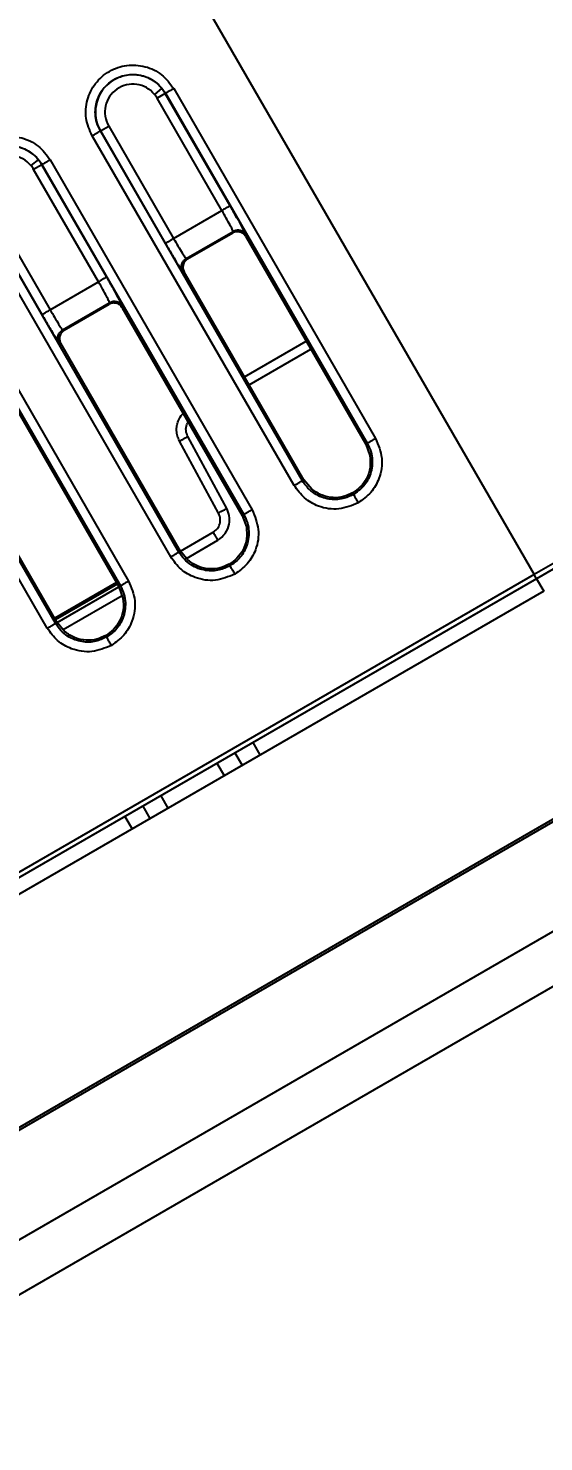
# Model space of a CAD drawing. Header units: millimetres. Extents: x 3916 to 10869, y 6515 to 11511.
# Drawn here: x 7037.34 to 7048.19, y 10246.83 to 10276.57 of the extents above; entities that cross this region are included whole.
import ezdxf

# ---------------------------------------------------------------- set-up
doc = ezdxf.new("R2010")
doc.units = ezdxf.units.MM
doc.header["$LTSCALE"] = 50
doc.header["$PDSIZE"] = -1
doc.layers.add('dim', color=4, linetype='Continuous', lineweight=18)
doc.styles.add('SLDTEXTSTYLE0', font='GULIM.TTC')
doc.dimstyles.new('ISO-25', dxfattribs={"dimtxt": 2.5, "dimasz": 2.5, "dimexe": 1.25, "dimexo": 0.625, "dimtad": 1, "dimtxsty": 'SLDTEXTSTYLE0', "dimcen": 2.5, "dimadec": 0, "dimazin": 0, "dimtfac": 1, "dimtmove": 0, "dimatfit": 3, "dimfxl": 0, "dimarcsym": 0})

# ---------------------------------------------------------------- blocks, each defined once
blk = doc.blocks.new('*D25')
at = {"layer": 'Defpoints', "color": 0}
for p in [(7076.309, 10374.327), (7037.279, 8872.803), (6982.133, 8777.288), (6894.787, 8441.677), (7076.309, 7240.741)]:
    blk.add_point(p, dxfattribs=at)
at = {"layer": 'dim', "color": 0, "lineweight": -2, "ltscale": 2}
blk.add_line((6975.883, 8766.463), (6798.441, 8459.124), dxfattribs=at)
blk.add_arc((7076.309, 8940.406), 530.736, 245.39976, 264.60024, dxfattribs=at)
at = {"layer": 'dim', "color": 0}
for points in [[(6859.194, 8465.247), (6851.55, 8450.437), (6810.941, 8480.775)], [(7025.972, 8403.701), (7026.757, 8420.349), (7076.309, 8409.669)]]:
    blk.add_solid(points, dxfattribs=at)
at = {"layer": 'dim', "color": 0, "insert": (6949.006, 8465.304), "char_height": 50, "attachment_point": 5, "rotation": 345, "style": 'SLDTEXTSTYLE0'}
blk.add_mtext('30%%d', dxfattribs=at)
blk = doc.blocks.new('*D36')
at = {"layer": 'Defpoints', "color": 0}
for p in [(6767.678, 10266.529), (7009.706, 10266.529), (7076.309, 9545.787)]:
    blk.add_point(p, dxfattribs=at)
at = {"layer": 'dim', "color": 0, "lineweight": -2, "ltscale": 2}
for p, q in [((6997.206, 10266.529), (6742.678, 10266.529)), ((6767.678, 9595.787), (6767.678, 10216.529)), ((7063.809, 9545.787), (6742.678, 9545.787))]:
    blk.add_line(p, q, dxfattribs=at)
at = {"layer": 'dim', "color": 0}
for points in [[(6776.012, 10216.529), (6759.345, 10216.529), (6767.678, 10266.529)], [(6759.345, 9595.787), (6776.012, 9595.787), (6767.678, 9545.787)]]:
    blk.add_solid(points, dxfattribs=at)
at = {"layer": 'dim', "color": 0, "insert": (6725.428, 9906.158), "char_height": 50, "attachment_point": 5, "rotation": 90, "style": 'SLDTEXTSTYLE0'}
blk.add_mtext('720,74', dxfattribs=at)
blk = doc.blocks.new('*D38')
at = {"layer": 'Defpoints', "color": 0}
for p in [(6978.468, 10706.054), (7076.309, 10374.327), (6982.133, 10314.286), (7037.279, 10218.771), (7076.309, 7240.741)]:
    blk.add_point(p, dxfattribs=at)
at = {"layer": 'dim', "color": 0, "lineweight": -2, "ltscale": 2}
for p, q in [((7076.309, 10386.827), (7076.309, 10739.614)), ((6975.883, 10325.111), (6782.087, 10660.777))]:
    blk.add_line(p, q, dxfattribs=at)
blk.add_arc((7076.309, 10151.168), 563.445, 95.08608, 114.91392, dxfattribs=at)
at = {"layer": 'dim', "color": 0}
for points in [[(7026.728, 10704.07), (7025.989, 10720.72), (7076.309, 10714.614)], [(6835.112, 10669.575), (6842.797, 10654.786), (6794.587, 10639.126)]]:
    blk.add_solid(points, dxfattribs=at)
at = {"layer": 'dim', "color": 0, "insert": (6920.417, 10732.965), "char_height": 50, "attachment_point": 5, "rotation": 15, "style": 'SLDTEXTSTYLE0'}
blk.add_mtext('30%%d', dxfattribs=at)
blk = doc.blocks.new('*D39')
at = {"layer": 'Defpoints', "color": 0}
for p in [(7142.913, 10504.327), (7142.913, 10266.529), (7076.309, 9817.851)]:
    blk.add_point(p, dxfattribs=at)
at = {"layer": 'dim', "color": 0, "lineweight": -2, "ltscale": 2}
for p, q in [((7076.309, 9830.351), (7076.309, 10529.327)), ((7142.913, 10279.029), (7142.913, 10529.327)), ((7026.309, 10504.327), (6976.309, 10504.327)), ((7076.309, 10504.327), (7142.913, 10504.327)), ((7192.913, 10504.327), (7399.013, 10504.327))]:
    blk.add_line(p, q, dxfattribs=at)
at = {"layer": 'dim', "color": 0}
for points in [[(7026.309, 10495.994), (7026.309, 10512.66), (7076.309, 10504.327)], [(7192.913, 10512.66), (7192.913, 10495.994), (7142.913, 10504.327)]]:
    blk.add_solid(points, dxfattribs=at)
at = {"layer": 'dim', "color": 0, "insert": (7320.963, 10546.577), "char_height": 50, "attachment_point": 5, "style": 'SLDTEXTSTYLE0'}
blk.add_mtext('66,6', dxfattribs=at)
blk = doc.blocks.new('*D40')
at = {"layer": 'Defpoints', "color": 0}
for p in [(7076.309, 10504.327), (7009.706, 10266.529), (7076.309, 9776.781)]:
    blk.add_point(p, dxfattribs=at)
at = {"layer": 'dim', "color": 0, "lineweight": -2, "ltscale": 2}
for p, q in [((7009.706, 10279.029), (7009.706, 10529.327)), ((7076.309, 9789.281), (7076.309, 10529.327)), ((7009.706, 10504.327), (6728.333, 10504.327)), ((6959.706, 10504.327), (6909.706, 10504.327)), ((7009.706, 10504.327), (7076.309, 10504.327)), ((7126.309, 10504.327), (7176.309, 10504.327))]:
    blk.add_line(p, q, dxfattribs=at)
at = {"layer": 'dim', "color": 0}
for points in [[(6959.706, 10495.994), (6959.706, 10512.66), (7009.706, 10504.327)], [(7126.309, 10512.66), (7126.309, 10495.994), (7076.309, 10504.327)]]:
    blk.add_solid(points, dxfattribs=at)
at = {"layer": 'dim', "color": 0, "insert": (6806.383, 10546.577), "char_height": 50, "attachment_point": 5, "style": 'SLDTEXTSTYLE0'}
blk.add_mtext('66,6', dxfattribs=at)

msp = doc.modelspace()

# ---------------------------------------------------------------- linework, layer by layer
at = {"color": 7, "linetype": 'Continuous', "lineweight": 25}
for p, q in [((7038.785, 10281.008), (7047.986, 10265.072)), ((7040.147, 10275.304), (7039.992, 10275.177)), ((7040.397, 10275.297), (7044.645, 10267.935)), ((7040.221, 10275.197), (7040.047, 10275.097)), ((7041.413, 10272.733), (7040.047, 10275.097)), ((7040.221, 10275.197), (7040.223, 10275.199)), ((7041.586, 10272.833), (7040.221, 10275.197)), ((7040.223, 10275.199), (7044.471, 10267.836)), ((7038.856, 10274.409), (7038.854, 10274.408)), ((7043.105, 10267.048), (7038.854, 10274.408)), ((7038.856, 10274.409), (7039.029, 10274.509)), ((7038.856, 10274.409), (7040.221, 10272.045)), ((7039.029, 10274.509), (7040.394, 10272.145)), ((7042.933, 10266.946), (7038.681, 10274.306)), ((7037.549, 10273.804), (7037.394, 10273.677)), ((7037.799, 10273.797), (7042.047, 10266.435)), ((7037.623, 10273.697), (7037.449, 10273.597)), ((7038.814, 10271.233), (7037.449, 10273.597)), ((7037.623, 10273.697), (7037.625, 10273.699)), ((7038.988, 10271.333), (7037.623, 10273.697)), ((7037.625, 10273.699), (7041.873, 10266.336)), ((7040.507, 10265.548), (7036.255, 10272.908)), ((7036.258, 10272.909), (7037.623, 10270.545)), ((7036.431, 10273.009), (7037.796, 10270.645)), ((7040.335, 10265.446), (7036.083, 10272.806)), ((7040.394, 10272.145), (7041.413, 10272.733)), ((7035.201, 10272.297), (7039.449, 10264.935)), ((7040.66, 10271.721), (7041.647, 10272.291)), ((7040.69, 10271.713), (7041.639, 10272.26)), ((7041.639, 10272.26), (7041.647, 10272.291)), ((7035.027, 10272.199), (7039.275, 10264.836)), ((7041.912, 10272.187), (7041.92, 10272.218)), ((7041.912, 10272.187), (7044.438, 10267.817)), ((7040.66, 10271.721), (7040.69, 10271.713)), ((7037.909, 10264.048), (7033.657, 10271.408)), ((7040.586, 10271.448), (7040.617, 10271.44)), ((7043.139, 10267.067), (7040.617, 10271.44)), ((7037.737, 10263.946), (7033.485, 10271.306)), ((7037.796, 10270.645), (7038.814, 10271.233)), ((7038.062, 10270.221), (7039.049, 10270.791)), ((7038.092, 10270.213), (7039.041, 10270.76)), ((7039.041, 10270.76), (7039.049, 10270.791)), ((7039.314, 10270.687), (7039.322, 10270.718)), ((7039.314, 10270.687), (7041.84, 10266.317)), ((7038.062, 10270.221), (7038.092, 10270.213)), ((7037.988, 10269.948), (7038.019, 10269.94)), ((7040.541, 10265.567), (7038.019, 10269.94)), ((7041.89, 10269.233), (7043.187, 10269.981)), ((7041.987, 10269.064), (7043.284, 10269.813)), ((7036.716, 10269.187), (7039.242, 10264.817)), ((7037.943, 10264.067), (7035.421, 10268.44)), ((7041.341, 10266.366), (7040.519, 10267.879)), ((7041.514, 10266.466), (7040.692, 10267.979)), ((7044.438, 10267.817), (7044.471, 10267.836)), ((7044.438, 10267.817), (7044.526, 10267.579)), ((7043.105, 10267.048), (7043.139, 10267.067)), ((7043.301, 10266.872), (7043.139, 10267.067)), ((7044.163, 10266.792), (7044.183, 10266.759)), ((7050.789, 10266.692), (7047.985, 10265.073)), ((7050.817, 10266.592), (7048.035, 10264.986)), ((7041.84, 10266.317), (7041.873, 10266.336)), ((7041.84, 10266.317), (7041.928, 10266.079)), ((7040.541, 10265.567), (7041.227, 10265.963)), ((7040.667, 10265.415), (7041.324, 10265.795)), ((7040.507, 10265.548), (7040.541, 10265.567)), ((7040.703, 10265.372), (7040.541, 10265.567)), ((7041.565, 10265.292), (7041.585, 10265.259)), ((7047.986, 10265.072), (7022.002, 10250.071)), ((7048.035, 10264.986), (7022.054, 10249.986)), ((7039.192, 10264.904), (7037.893, 10264.154)), ((7039.212, 10264.869), (7037.913, 10264.119)), ((7037.943, 10264.067), (7039.242, 10264.817)), ((7039.242, 10264.817), (7039.275, 10264.836)), ((7039.242, 10264.817), (7039.33, 10264.579)), ((7048.035, 10264.986), (7047.986, 10265.072)), ((7048.035, 10264.986), (7048.185, 10264.727)), ((7048.185, 10264.727), (6992.132, 10232.364)), ((7038.069, 10263.915), (7039.31, 10264.632)), ((7037.909, 10264.048), (7037.943, 10264.067)), ((7038.105, 10263.872), (7037.943, 10264.067)), ((7038.967, 10263.792), (7038.986, 10263.759)), ((7054.461, 10263.385), (6989.657, 10225.97)), ((7058.559, 10262.287), (6988.559, 10221.872)), ((7055.461, 10261.653), (6990.657, 10224.238)), ((7042.063, 10261.539), (7042.213, 10261.279)), ((7041.686, 10261.321), (7041.836, 10261.061)), ((7050.31, 10261.046), (6994.257, 10228.683)), ((7041.308, 10261.103), (7041.458, 10260.843)), ((7040.126, 10260.42), (7040.276, 10260.16)), ((7039.748, 10260.202), (7039.898, 10259.942)), ((7039.371, 10259.984), (7039.521, 10259.724))]:
    msp.add_line(p, q, dxfattribs=at)
for centre, radius, start, end in [((7039.538, 10274.803), 0.788, 39.4177, 129.3434), ((7039.538, 10274.803), 0.788, 129.3434, 210), ((7039.538, 10274.803), 0.588, 39.4177, 210), ((7039.538, 10274.803), 0.788, 30, 39.4177), ((7039.538, 10274.803), 0.588, 30, 39.4177), ((7036.94, 10273.303), 0.788, 39.4177, 129.3434), ((7036.94, 10273.303), 0.588, 39.4177, 210), ((7036.94, 10273.303), 0.788, 30, 39.4177), ((7036.94, 10273.303), 0.588, 30, 39.4177)]:
    msp.add_arc(centre, radius, start, end, dxfattribs=at)
for points, knots in [([(7038.681, 10274.306), (7038.629, 10274.426), (7038.525, 10274.666), (7038.559, 10275.066), (7038.732, 10275.421), (7039.031, 10275.682), (7039.407, 10275.81), (7039.801, 10275.783), (7040.164, 10275.612), (7040.319, 10275.402), (7040.397, 10275.297)], [0, 0, 0, 0, 0.125054, 0.250045, 0.375039, 0.500033, 0.625026, 0.750018, 0.875009, 1, 1, 1, 1]), ([(7038.854, 10274.408), (7038.825, 10274.465), (7038.771, 10274.577), (7038.743, 10274.758), (7038.752, 10274.928), (7038.805, 10275.127), (7038.926, 10275.328), (7039.129, 10275.495), (7039.375, 10275.593), (7039.615, 10275.602), (7039.818, 10275.55), (7039.972, 10275.472), (7040.117, 10275.356), (7040.187, 10275.252), (7040.223, 10275.199)], [0, 0, 0, 0, 0.077175, 0.150034, 0.218572, 0.282785, 0.397749, 0.495555, 0.596373, 0.71381, 0.779074, 0.84853, 0.922174, 1, 1, 1, 1]), ([(7036.083, 10272.806), (7036.031, 10272.926), (7035.927, 10273.166), (7035.961, 10273.566), (7036.134, 10273.921), (7036.433, 10274.182), (7036.809, 10274.31), (7037.203, 10274.283), (7037.566, 10274.112), (7037.721, 10273.902), (7037.799, 10273.797)], [0, 0, 0, 0, 0.125054, 0.250045, 0.375039, 0.500033, 0.625026, 0.750018, 0.875009, 1, 1, 1, 1]), ([(7036.255, 10272.908), (7036.227, 10272.965), (7036.173, 10273.077), (7036.145, 10273.258), (7036.153, 10273.428), (7036.207, 10273.627), (7036.328, 10273.828), (7036.531, 10273.995), (7036.777, 10274.093), (7037.017, 10274.102), (7037.22, 10274.05), (7037.374, 10273.972), (7037.519, 10273.856), (7037.589, 10273.752), (7037.625, 10273.699)], [0, 0, 0, 0, 0.077175, 0.150034, 0.218572, 0.282785, 0.397749, 0.495555, 0.596373, 0.71381, 0.779074, 0.84853, 0.922174, 1, 1, 1, 1]), ([(7041.92, 10272.218), (7041.915, 10272.233), (7041.904, 10272.262), (7041.815, 10272.427), (7041.704, 10272.626), (7041.625, 10272.764), (7041.586, 10272.833)], [0, 0, 0, 0, 0.280479, 0.559642, 0.779739, 1, 1, 1, 1]), ([(7041.647, 10272.291), (7041.646, 10272.295), (7041.645, 10272.302), (7041.625, 10272.346), (7041.583, 10272.428), (7041.507, 10272.567), (7041.444, 10272.678), (7041.413, 10272.733)], [0, 0, 0, 0, 0.153117, 0.287763, 0.500818, 0.757068, 1, 1, 1, 1]), ([(7041.912, 10272.187), (7041.896, 10272.208), (7041.865, 10272.251), (7041.791, 10272.285), (7041.711, 10272.292), (7041.663, 10272.271), (7041.639, 10272.26)], [0, 0, 0, 0, 0.250995, 0.500158, 0.751744, 1, 1, 1, 1]), ([(7040.221, 10272.045), (7040.272, 10271.957), (7040.374, 10271.783), (7040.492, 10271.588), (7040.566, 10271.471), (7040.58, 10271.455), (7040.586, 10271.448)], [0, 0, 0, 0, 0.280483, 0.559647, 0.779743, 1, 1, 1, 1]), ([(7040.394, 10272.145), (7040.426, 10272.091), (7040.491, 10271.98), (7040.573, 10271.845), (7040.623, 10271.767), (7040.651, 10271.728), (7040.657, 10271.723), (7040.66, 10271.721)], [0, 0, 0, 0, 0.242913, 0.499187, 0.712206, 0.846859, 1, 1, 1, 1]), ([(7040.69, 10271.713), (7040.669, 10271.697), (7040.627, 10271.666), (7040.593, 10271.593), (7040.586, 10271.512), (7040.607, 10271.464), (7040.617, 10271.44)], [0, 0, 0, 0, 0.248257, 0.499844, 0.749006, 1, 1, 1, 1]), ([(7039.049, 10270.791), (7039.048, 10270.795), (7039.047, 10270.802), (7039.027, 10270.846), (7038.985, 10270.928), (7038.909, 10271.067), (7038.846, 10271.179), (7038.814, 10271.233)], [0, 0, 0, 0, 0.152536, 0.286985, 0.500797, 0.757323, 1, 1, 1, 1]), ([(7039.322, 10270.718), (7039.317, 10270.733), (7039.306, 10270.762), (7039.217, 10270.927), (7039.106, 10271.126), (7039.027, 10271.264), (7038.988, 10271.333)], [0, 0, 0, 0, 0.280479, 0.559642, 0.779739, 1, 1, 1, 1]), ([(7039.314, 10270.687), (7039.298, 10270.708), (7039.266, 10270.751), (7039.193, 10270.785), (7039.113, 10270.792), (7039.065, 10270.771), (7039.041, 10270.76)], [0, 0, 0, 0, 0.250995, 0.500158, 0.751744, 1, 1, 1, 1]), ([(7037.623, 10270.545), (7037.674, 10270.457), (7037.776, 10270.283), (7037.894, 10270.088), (7037.968, 10269.971), (7037.982, 10269.955), (7037.988, 10269.948)], [0, 0, 0, 0, 0.280483, 0.559648, 0.779743, 1, 1, 1, 1]), ([(7037.796, 10270.645), (7037.828, 10270.591), (7037.892, 10270.48), (7037.975, 10270.345), (7038.025, 10270.267), (7038.053, 10270.228), (7038.058, 10270.223), (7038.062, 10270.221)], [0, 0, 0, 0, 0.2426561, 0.4992033, 0.7129812, 0.8474384, 1, 1, 1, 1]), ([(7038.092, 10270.213), (7038.071, 10270.197), (7038.029, 10270.166), (7037.995, 10270.093), (7037.988, 10270.012), (7038.009, 10269.964), (7038.019, 10269.94)], [0, 0, 0, 0, 0.248257, 0.499844, 0.749006, 1, 1, 1, 1]), ([(7040.519, 10267.879), (7040.503, 10267.915), (7040.47, 10267.985), (7040.455, 10268.098), (7040.462, 10268.204), (7040.499, 10268.327), (7040.545, 10268.42), (7040.596, 10268.46), (7040.599, 10268.463)], [0, 0, 0, 0, 0.187899, 0.365847, 0.533835, 0.691858, 0.976822, 1, 1, 1, 1]), ([(7040.692, 10267.979), (7040.677, 10268.02), (7040.646, 10268.1), (7040.66, 10268.212), (7040.695, 10268.263), (7040.705, 10268.279)], [0, 0, 0, 0, 0.410291, 0.818052, 1, 1, 1, 1]), ([(7044.471, 10267.836), (7044.499, 10267.779), (7044.554, 10267.667), (7044.582, 10267.486), (7044.573, 10267.314), (7044.517, 10267.115), (7044.396, 10266.91), (7044.25, 10266.807), (7044.183, 10266.759)], [0, 0, 0, 0, 0.15501, 0.30151, 0.439495, 0.568963, 0.801355, 1, 1, 1, 1]), ([(7044.645, 10267.935), (7044.702, 10267.8), (7044.815, 10267.53), (7044.748, 10267.116), (7044.562, 10266.785), (7044.376, 10266.651), (7044.283, 10266.584)], [0, 0, 0, 0, 0.279632, 0.559248, 0.779623, 1, 1, 1, 1]), ([(7044.526, 10267.579), (7044.533, 10267.493), (7044.547, 10267.328), (7044.466, 10267.097), (7044.338, 10266.912), (7044.22, 10266.831), (7044.163, 10266.792)], [0, 0, 0, 0, 0.277723, 0.536992, 0.777764, 1, 1, 1, 1]), ([(7044.283, 10266.584), (7044.148, 10266.528), (7043.879, 10266.415), (7043.465, 10266.482), (7043.134, 10266.667), (7043, 10266.853), (7042.933, 10266.946)], [0, 0, 0, 0, 0.279628, 0.559243, 0.779619, 1, 1, 1, 1]), ([(7044.183, 10266.759), (7044.108, 10266.725), (7043.945, 10266.65), (7043.707, 10266.647), (7043.507, 10266.699), (7043.354, 10266.776), (7043.211, 10266.891), (7043.141, 10266.995), (7043.105, 10267.048)], [0, 0, 0, 0, 0.198645, 0.431036, 0.560504, 0.69849, 0.84499, 1, 1, 1, 1]), ([(7044.163, 10266.792), (7044.101, 10266.763), (7043.972, 10266.701), (7043.748, 10266.682), (7043.508, 10266.728), (7043.372, 10266.823), (7043.301, 10266.872)], [0, 0, 0, 0, 0.222236, 0.4630079, 0.7222771, 1, 1, 1, 1]), ([(7044.283, 10266.584), (7044.269, 10266.61), (7044.24, 10266.66), (7044.207, 10266.717), (7044.187, 10266.752), (7044.184, 10266.757), (7044.183, 10266.759)], [0, 0, 0, 0, 0.279615, 0.559262, 0.77963, 1, 1, 1, 1]), ([(7041.227, 10265.963), (7041.252, 10265.981), (7041.307, 10266.02), (7041.353, 10266.097), (7041.375, 10266.171), (7041.379, 10266.235), (7041.37, 10266.302), (7041.35, 10266.345), (7041.341, 10266.366)], [0, 0, 0, 0, 0.20075, 0.433849, 0.563134, 0.70059, 0.846213, 1, 1, 1, 1]), ([(7041.324, 10265.795), (7041.382, 10265.839), (7041.498, 10265.927), (7041.574, 10266.12), (7041.58, 10266.309), (7041.536, 10266.414), (7041.514, 10266.466)], [0, 0, 0, 0, 0.280042, 0.559523, 0.77976, 1, 1, 1, 1]), ([(7041.873, 10266.336), (7041.901, 10266.279), (7041.956, 10266.167), (7041.984, 10265.986), (7041.974, 10265.814), (7041.919, 10265.615), (7041.798, 10265.41), (7041.652, 10265.307), (7041.585, 10265.259)], [0, 0, 0, 0, 0.15501, 0.30151, 0.439495, 0.568963, 0.801355, 1, 1, 1, 1]), ([(7042.047, 10266.435), (7042.104, 10266.3), (7042.216, 10266.03), (7042.15, 10265.616), (7041.964, 10265.285), (7041.778, 10265.151), (7041.685, 10265.084)], [0, 0, 0, 0, 0.279632, 0.559248, 0.779623, 1, 1, 1, 1]), ([(7041.928, 10266.079), (7041.935, 10265.993), (7041.949, 10265.828), (7041.868, 10265.597), (7041.74, 10265.412), (7041.622, 10265.331), (7041.565, 10265.292)], [0, 0, 0, 0, 0.277723, 0.536992, 0.777764, 1, 1, 1, 1]), ([(7041.685, 10265.084), (7041.55, 10265.028), (7041.281, 10264.915), (7040.867, 10264.982), (7040.536, 10265.167), (7040.402, 10265.353), (7040.335, 10265.446)], [0, 0, 0, 0, 0.279628, 0.559243, 0.779619, 1, 1, 1, 1]), ([(7041.585, 10265.259), (7041.51, 10265.225), (7041.347, 10265.15), (7041.109, 10265.147), (7040.909, 10265.199), (7040.756, 10265.276), (7040.613, 10265.391), (7040.543, 10265.495), (7040.507, 10265.548)], [0, 0, 0, 0, 0.198645, 0.431036, 0.560504, 0.69849, 0.84499, 1, 1, 1, 1]), ([(7041.565, 10265.292), (7041.503, 10265.263), (7041.374, 10265.201), (7041.15, 10265.182), (7040.91, 10265.228), (7040.773, 10265.323), (7040.703, 10265.372)], [0, 0, 0, 0, 0.222236, 0.4630079, 0.7222771, 1, 1, 1, 1]), ([(7041.685, 10265.084), (7041.671, 10265.11), (7041.642, 10265.16), (7041.609, 10265.217), (7041.589, 10265.252), (7041.586, 10265.257), (7041.585, 10265.259)], [0, 0, 0, 0, 0.279615, 0.559262, 0.77963, 1, 1, 1, 1]), ([(7039.275, 10264.836), (7039.303, 10264.779), (7039.358, 10264.667), (7039.386, 10264.486), (7039.376, 10264.314), (7039.321, 10264.115), (7039.2, 10263.91), (7039.054, 10263.807), (7038.986, 10263.759)], [0, 0, 0, 0, 0.15501, 0.30151, 0.439495, 0.568963, 0.801355, 1, 1, 1, 1]), ([(7039.449, 10264.935), (7039.506, 10264.8), (7039.618, 10264.53), (7039.551, 10264.116), (7039.366, 10263.785), (7039.18, 10263.651), (7039.087, 10263.584)], [0, 0, 0, 0, 0.279632, 0.559248, 0.779623, 1, 1, 1, 1]), ([(7039.33, 10264.579), (7039.337, 10264.493), (7039.351, 10264.328), (7039.27, 10264.097), (7039.142, 10263.912), (7039.024, 10263.831), (7038.967, 10263.792)], [0, 0, 0, 0, 0.2777229, 0.5369922, 0.777764, 1, 1, 1, 1]), ([(7039.087, 10263.584), (7038.952, 10263.528), (7038.682, 10263.415), (7038.269, 10263.482), (7037.938, 10263.667), (7037.804, 10263.853), (7037.737, 10263.946)], [0, 0, 0, 0, 0.279628, 0.559243, 0.779619, 1, 1, 1, 1]), ([(7038.986, 10263.759), (7038.912, 10263.725), (7038.749, 10263.65), (7038.511, 10263.647), (7038.311, 10263.699), (7038.158, 10263.776), (7038.015, 10263.891), (7037.945, 10263.995), (7037.909, 10264.048)], [0, 0, 0, 0, 0.198645, 0.431036, 0.560504, 0.69849, 0.84499, 1, 1, 1, 1]), ([(7038.967, 10263.792), (7038.905, 10263.763), (7038.776, 10263.701), (7038.552, 10263.682), (7038.312, 10263.728), (7038.175, 10263.823), (7038.105, 10263.872)], [0, 0, 0, 0, 0.222236, 0.463008, 0.722277, 1, 1, 1, 1]), ([(7039.087, 10263.584), (7039.073, 10263.61), (7039.044, 10263.66), (7039.011, 10263.717), (7038.991, 10263.752), (7038.988, 10263.757), (7038.986, 10263.759)], [0, 0, 0, 0, 0.279615, 0.559262, 0.77963, 1, 1, 1, 1])]:
    msp.add_open_spline(points, degree=3, knots=knots, dxfattribs=at)
for points in [[(7040.397, 10275.297), (7040.375, 10275.284), (7040.33, 10275.259), (7040.273, 10275.226), (7040.233, 10275.203), (7040.226, 10275.2), (7040.223, 10275.199)], [(7038.681, 10274.306), (7038.704, 10274.319), (7038.748, 10274.345), (7038.805, 10274.378), (7038.845, 10274.402), (7038.851, 10274.406), (7038.854, 10274.408)], [(7037.799, 10273.797), (7037.777, 10273.784), (7037.732, 10273.759), (7037.675, 10273.726), (7037.635, 10273.703), (7037.628, 10273.7), (7037.625, 10273.699)], [(7041.586, 10272.833), (7041.583, 10272.831), (7041.576, 10272.827), (7041.536, 10272.804), (7041.479, 10272.771), (7041.435, 10272.746), (7041.413, 10272.733)], [(7041.92, 10272.218), (7041.904, 10272.239), (7041.873, 10272.281), (7041.8, 10272.315), (7041.72, 10272.322), (7041.671, 10272.301), (7041.647, 10272.291)], [(7040.221, 10272.045), (7040.224, 10272.047), (7040.23, 10272.05), (7040.271, 10272.074), (7040.327, 10272.106), (7040.372, 10272.132), (7040.394, 10272.145)], [(7040.586, 10271.448), (7040.576, 10271.472), (7040.555, 10271.52), (7040.562, 10271.601), (7040.596, 10271.674), (7040.638, 10271.705), (7040.66, 10271.721)], [(7038.988, 10271.333), (7038.985, 10271.331), (7038.978, 10271.327), (7038.938, 10271.304), (7038.881, 10271.271), (7038.837, 10271.246), (7038.814, 10271.233)], [(7039.322, 10270.718), (7039.306, 10270.739), (7039.275, 10270.781), (7039.202, 10270.815), (7039.121, 10270.822), (7039.073, 10270.801), (7039.049, 10270.791)], [(7037.623, 10270.545), (7037.626, 10270.547), (7037.632, 10270.55), (7037.673, 10270.574), (7037.729, 10270.606), (7037.774, 10270.632), (7037.796, 10270.645)], [(7037.988, 10269.948), (7037.978, 10269.972), (7037.957, 10270.02), (7037.964, 10270.101), (7037.998, 10270.174), (7038.04, 10270.205), (7038.062, 10270.221)], [(7040.519, 10267.879), (7040.521, 10267.881), (7040.526, 10267.885), (7040.566, 10267.909), (7040.623, 10267.941), (7040.669, 10267.966), (7040.692, 10267.979)], [(7044.645, 10267.935), (7044.623, 10267.922), (7044.578, 10267.896), (7044.522, 10267.864), (7044.481, 10267.841), (7044.475, 10267.838), (7044.471, 10267.836)], [(7042.933, 10266.946), (7042.955, 10266.959), (7043, 10266.985), (7043.056, 10267.018), (7043.096, 10267.042), (7043.102, 10267.046), (7043.105, 10267.048)], [(7041.341, 10266.366), (7041.343, 10266.368), (7041.347, 10266.372), (7041.387, 10266.396), (7041.445, 10266.428), (7041.491, 10266.454), (7041.514, 10266.466)], [(7042.047, 10266.435), (7042.025, 10266.422), (7041.98, 10266.396), (7041.924, 10266.364), (7041.883, 10266.341), (7041.877, 10266.338), (7041.873, 10266.336)], [(7041.227, 10265.963), (7041.228, 10265.961), (7041.231, 10265.956), (7041.254, 10265.917), (7041.286, 10265.861), (7041.311, 10265.817), (7041.324, 10265.795)], [(7040.335, 10265.446), (7040.357, 10265.459), (7040.402, 10265.485), (7040.458, 10265.518), (7040.498, 10265.542), (7040.504, 10265.546), (7040.507, 10265.548)], [(7039.449, 10264.935), (7039.427, 10264.922), (7039.382, 10264.896), (7039.325, 10264.864), (7039.285, 10264.841), (7039.278, 10264.838), (7039.275, 10264.836)], [(7037.737, 10263.946), (7037.759, 10263.959), (7037.804, 10263.985), (7037.86, 10264.018), (7037.9, 10264.042), (7037.906, 10264.046), (7037.909, 10264.048)]]:
    msp.add_open_spline(points, degree=3, dxfattribs=at)

# ---------------------------------------------------------------- dimensions: what is measured, and where the dimension line sits
at = {"layer": 'dim', "ltscale": 2}
dim = msp.add_angular_dim_2l(base=(6978.468, 10706.054), line1=((6982.133, 10314.286), (7037.279, 10218.771)), line2=((7076.309, 7240.741), (7076.309, 10374.327)), dimstyle='ISO-25', override={"dimscale": 20}, dxfattribs=at)
dim.commit()
dim.dimension.update_dxf_attribs({"geometry": '*D38', "text_midpoint": (6930.479, 10695.415), "dimtype": 162})
dim = msp.add_linear_dim(base=(7076.309, 10504.327), p1=(7009.706, 10266.529), p2=(7076.309, 9776.781), dimstyle='ISO-25', override={"dimscale": 20}, dxfattribs=at)
dim.commit()
dim.dimension.update_dxf_attribs({"geometry": '*D40', "text_midpoint": (6806.383, 10504.327), "dimtype": 160})
dim = msp.add_linear_dim(base=(7142.913, 10504.327), p1=(7076.309, 9817.851), p2=(7142.913, 10266.529), dimstyle='ISO-25', override={"dimscale": 20}, dxfattribs=at)
dim.commit()
dim.dimension.update_dxf_attribs({"geometry": '*D39', "text_midpoint": (7320.963, 10546.577)})
dim = msp.add_angular_dim_2l(base=(6894.787, 8441.677), line1=((6982.133, 8777.288), (7037.279, 8872.803)), line2=((7076.309, 7240.741), (7076.309, 10374.327)), dimstyle='ISO-25', override={"dimscale": 20}, dxfattribs=at)
dim.commit()
dim.dimension.update_dxf_attribs({"geometry": '*D25', "text_midpoint": (6949.006, 8465.304)})
dim = msp.add_linear_dim(base=(6767.678, 10266.529), p1=(7076.309, 9545.787), p2=(7009.706, 10266.529), angle=90, dimstyle='ISO-25', override={"dimscale": 20}, dxfattribs=at)
dim.commit()
dim.dimension.update_dxf_attribs({"geometry": '*D36', "text_midpoint": (6725.428, 9906.158)})

doc.saveas('drawing.dxf')
